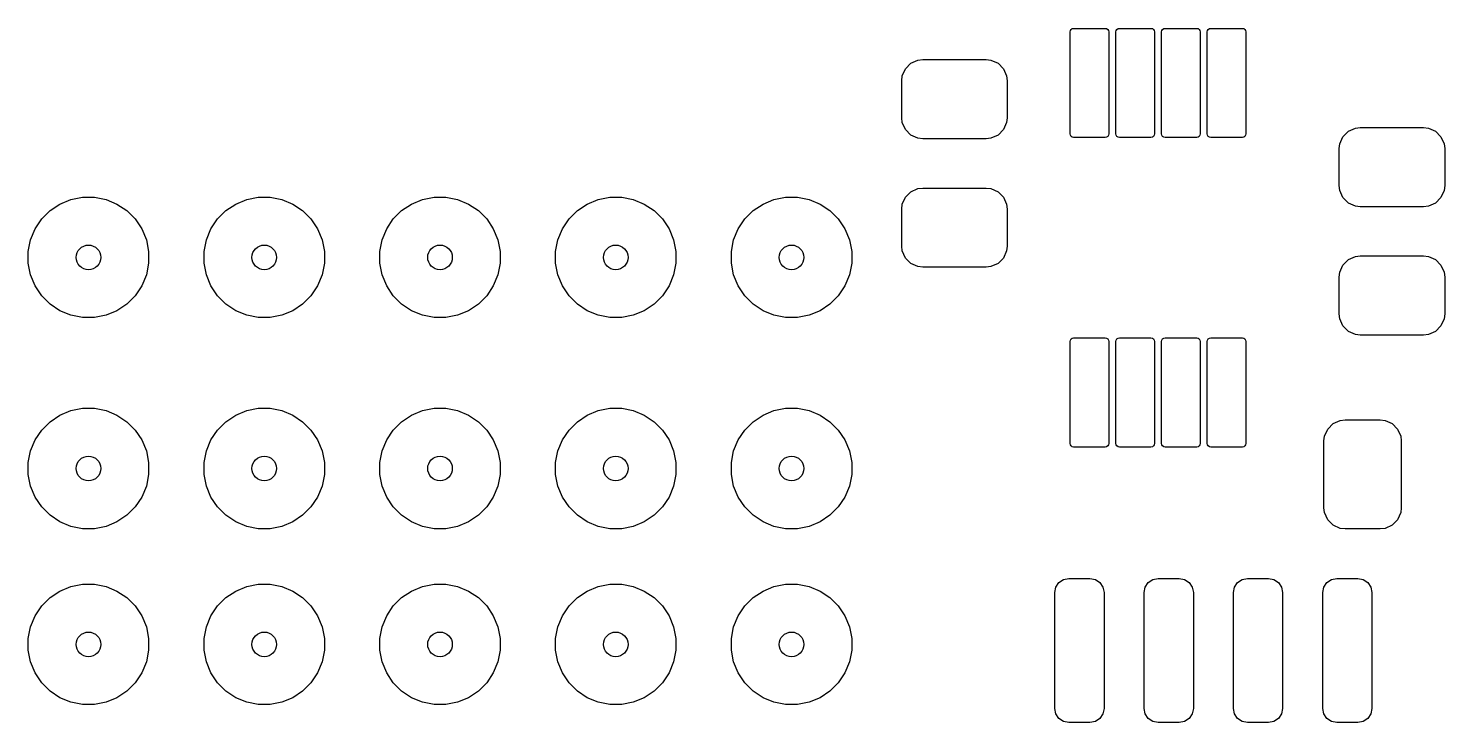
# Model space of a CAD drawing. Header units: inches. Extents: x 0.27 to 5.32, y 0.14 to 3.22.
# Drawn here: x 0.519 to 1.312, y 1.025 to 1.413 of the extents above; entities that cross this region are included whole.
import ezdxf

# ---------------------------------------------------------------- set-up
doc = ezdxf.new("R2010")
doc.units = ezdxf.units.IN
doc.header["$MEASUREMENT"] = 0
doc.layers.add('BLACK', color=250, linetype='CONTINUOUS')

msp = doc.modelspace()

# ---------------------------------------------------------------- linework, layer by layer
at = {"layer": 'BLACK', "linetype": 'CONTINUOUS'}
for p, q in [((1.10233, 1.41146), (1.10248, 1.41221)), ((1.10248, 1.41221), (1.10291, 1.41285)), ((1.10291, 1.41285), (1.10355, 1.41328)), ((1.10355, 1.41328), (1.1043, 1.41343)), ((1.1043, 1.41343), (1.12202, 1.41343)), ((1.12202, 1.41343), (1.12277, 1.41328)), ((1.12277, 1.41328), (1.12341, 1.41285)), ((1.12341, 1.41285), (1.12383, 1.41221)), ((1.12383, 1.41221), (1.12398, 1.41146)), ((1.12792, 1.41146), (1.12807, 1.41221)), ((1.12807, 1.41221), (1.1285, 1.41285)), ((1.1285, 1.41285), (1.12914, 1.41328)), ((1.12914, 1.41328), (1.12989, 1.41343)), ((1.12989, 1.41343), (1.14761, 1.41343)), ((1.14761, 1.41343), (1.14836, 1.41328)), ((1.14836, 1.41328), (1.149, 1.41285)), ((1.149, 1.41285), (1.14942, 1.41221)), ((1.14942, 1.41221), (1.14957, 1.41146)), ((1.15351, 1.41146), (1.15366, 1.41221)), ((1.15366, 1.41221), (1.15409, 1.41285)), ((1.15409, 1.41285), (1.15473, 1.41328)), ((1.15473, 1.41328), (1.15548, 1.41343)), ((1.15548, 1.41343), (1.1732, 1.41343)), ((1.1732, 1.41343), (1.17395, 1.41328)), ((1.17395, 1.41328), (1.17459, 1.41285)), ((1.17459, 1.41285), (1.17502, 1.41221)), ((1.17502, 1.41221), (1.17517, 1.41146)), ((1.1791, 1.41146), (1.17925, 1.41221)), ((1.17925, 1.41221), (1.17968, 1.41285)), ((1.17968, 1.41285), (1.18032, 1.41328)), ((1.18032, 1.41328), (1.18107, 1.41343)), ((1.18107, 1.41343), (1.19879, 1.41343)), ((1.19879, 1.41343), (1.19954, 1.41328)), ((1.19954, 1.41328), (1.20018, 1.41285)), ((1.20018, 1.41285), (1.20061, 1.41221)), ((1.20061, 1.41221), (1.20076, 1.41146)), ((1.10233, 1.35437), (1.10233, 1.41146)), ((1.12398, 1.41146), (1.12398, 1.35437)), ((1.12792, 1.35437), (1.12792, 1.41146)), ((1.14957, 1.41146), (1.14957, 1.35437)), ((1.15351, 1.35437), (1.15351, 1.41146)), ((1.17517, 1.41146), (1.17517, 1.35437)), ((1.1791, 1.35437), (1.1791, 1.41146)), ((1.20076, 1.41146), (1.20076, 1.35437)), ((1.00833, 1.38682), (1.01008, 1.39079)), ((1.01008, 1.39079), (1.01315, 1.39386)), ((1.01315, 1.39386), (1.01712, 1.39562)), ((1.01712, 1.39562), (1.01983, 1.39593)), ((1.01983, 1.39593), (1.05526, 1.39593)), ((1.05526, 1.39593), (1.05796, 1.39562)), ((1.05796, 1.39562), (1.06193, 1.39386)), ((1.06193, 1.39386), (1.065, 1.39079)), ((1.065, 1.39079), (1.06676, 1.38682)), ((1.00802, 1.38412), (1.00833, 1.38682)), ((1.00802, 1.36345), (1.00802, 1.38412)), ((1.06676, 1.38682), (1.06707, 1.38412)), ((1.06707, 1.38412), (1.06707, 1.36345)), ((1.00833, 1.36074), (1.00802, 1.36345)), ((1.01008, 1.35677), (1.00833, 1.36074)), ((1.01315, 1.3537), (1.01008, 1.35677)), ((1.065, 1.35677), (1.06193, 1.3537)), ((1.06676, 1.36074), (1.065, 1.35677)), ((1.06707, 1.36345), (1.06676, 1.36074)), ((1.25815, 1.35586), (1.26212, 1.35762)), ((1.26212, 1.35762), (1.26483, 1.35793)), ((1.26483, 1.35793), (1.30026, 1.35793)), ((1.30026, 1.35793), (1.30296, 1.35762)), ((1.30296, 1.35762), (1.30693, 1.35586)), ((1.01712, 1.35195), (1.01315, 1.3537)), ((1.01983, 1.35164), (1.01712, 1.35195)), ((1.05526, 1.35164), (1.01983, 1.35164)), ((1.05796, 1.35195), (1.05526, 1.35164)), ((1.06193, 1.3537), (1.05796, 1.35195)), ((1.10248, 1.35362), (1.10233, 1.35437)), ((1.10291, 1.35298), (1.10248, 1.35362)), ((1.10355, 1.35255), (1.10291, 1.35298)), ((1.1043, 1.3524), (1.10355, 1.35255)), ((1.12202, 1.3524), (1.1043, 1.3524)), ((1.12277, 1.35255), (1.12202, 1.3524)), ((1.12341, 1.35298), (1.12277, 1.35255)), ((1.12383, 1.35362), (1.12341, 1.35298)), ((1.12398, 1.35437), (1.12383, 1.35362)), ((1.12807, 1.35362), (1.12792, 1.35437)), ((1.1285, 1.35298), (1.12807, 1.35362)), ((1.12914, 1.35255), (1.1285, 1.35298)), ((1.12989, 1.3524), (1.12914, 1.35255)), ((1.14761, 1.3524), (1.12989, 1.3524)), ((1.14836, 1.35255), (1.14761, 1.3524)), ((1.149, 1.35298), (1.14836, 1.35255)), ((1.14942, 1.35362), (1.149, 1.35298)), ((1.14957, 1.35437), (1.14942, 1.35362)), ((1.15366, 1.35362), (1.15351, 1.35437)), ((1.15409, 1.35298), (1.15366, 1.35362)), ((1.15473, 1.35255), (1.15409, 1.35298)), ((1.15548, 1.3524), (1.15473, 1.35255)), ((1.1732, 1.3524), (1.15548, 1.3524)), ((1.17395, 1.35255), (1.1732, 1.3524)), ((1.17459, 1.35298), (1.17395, 1.35255)), ((1.17502, 1.35362), (1.17459, 1.35298)), ((1.17517, 1.35437), (1.17502, 1.35362)), ((1.17925, 1.35362), (1.1791, 1.35437)), ((1.17968, 1.35298), (1.17925, 1.35362)), ((1.18032, 1.35255), (1.17968, 1.35298)), ((1.18107, 1.3524), (1.18032, 1.35255)), ((1.19879, 1.3524), (1.18107, 1.3524)), ((1.19954, 1.35255), (1.19879, 1.3524)), ((1.20018, 1.35298), (1.19954, 1.35255)), ((1.20061, 1.35362), (1.20018, 1.35298)), ((1.20076, 1.35437), (1.20061, 1.35362)), ((1.25302, 1.34612), (1.25333, 1.34882)), ((1.25333, 1.34882), (1.25508, 1.35279)), ((1.25508, 1.35279), (1.25815, 1.35586)), ((1.30693, 1.35586), (1.31, 1.35279)), ((1.31, 1.35279), (1.31176, 1.34882)), ((1.31176, 1.34882), (1.31207, 1.34612)), ((1.25302, 1.32545), (1.25302, 1.34612)), ((1.31207, 1.34612), (1.31207, 1.32545)), ((1.25333, 1.32274), (1.25302, 1.32545)), ((1.31207, 1.32545), (1.31176, 1.32274)), ((0.53664, 1.31514), (0.54277, 1.31768)), ((0.54277, 1.31768), (0.54928, 1.31897)), ((0.54928, 1.31897), (0.55592, 1.31897)), ((0.55592, 1.31897), (0.56243, 1.31768)), ((0.56243, 1.31768), (0.56856, 1.31514)), ((0.63506, 1.31514), (0.6412, 1.31768)), ((0.6412, 1.31768), (0.6477, 1.31897)), ((0.6477, 1.31897), (0.65434, 1.31897)), ((0.65434, 1.31897), (0.66085, 1.31768)), ((0.66085, 1.31768), (0.66698, 1.31514)), ((0.73349, 1.31514), (0.73962, 1.31768)), ((0.73962, 1.31768), (0.74613, 1.31897)), ((0.74613, 1.31897), (0.75277, 1.31897)), ((0.75277, 1.31897), (0.75928, 1.31768)), ((0.75928, 1.31768), (0.76541, 1.31514)), ((0.83191, 1.31514), (0.83805, 1.31768)), ((0.83805, 1.31768), (0.84456, 1.31897)), ((0.84456, 1.31897), (0.85119, 1.31897)), ((0.85119, 1.31897), (0.8577, 1.31768)), ((0.8577, 1.31768), (0.86383, 1.31514)), ((0.93034, 1.31514), (0.93647, 1.31768)), ((0.93647, 1.31768), (0.94298, 1.31897)), ((0.94298, 1.31897), (0.94962, 1.31897)), ((0.94962, 1.31897), (0.95613, 1.31768)), ((0.95613, 1.31768), (0.96226, 1.31514)), ((1.00833, 1.31497), (1.01008, 1.31894)), ((1.01008, 1.31894), (1.01315, 1.32201)), ((1.01315, 1.32201), (1.01712, 1.32377)), ((1.01712, 1.32377), (1.01983, 1.32408)), ((1.01983, 1.32408), (1.05526, 1.32408)), ((1.05526, 1.32408), (1.05796, 1.32377)), ((1.05796, 1.32377), (1.06193, 1.32201)), ((1.06193, 1.32201), (1.065, 1.31894)), ((1.065, 1.31894), (1.06676, 1.31497)), ((1.25508, 1.31877), (1.25333, 1.32274)), ((1.25815, 1.3157), (1.25508, 1.31877)), ((1.31, 1.31877), (1.30693, 1.3157)), ((1.31176, 1.32274), (1.31, 1.31877)), ((0.52643, 1.30676), (0.53112, 1.31145)), ((0.53112, 1.31145), (0.53664, 1.31514)), ((0.56856, 1.31514), (0.57408, 1.31145)), ((0.57408, 1.31145), (0.57877, 1.30676)), ((0.62485, 1.30676), (0.62954, 1.31145)), ((0.62954, 1.31145), (0.63506, 1.31514)), ((0.66698, 1.31514), (0.6725, 1.31145)), ((0.6725, 1.31145), (0.6772, 1.30676)), ((0.72328, 1.30676), (0.72797, 1.31145)), ((0.72797, 1.31145), (0.73349, 1.31514)), ((0.76541, 1.31514), (0.77093, 1.31145)), ((0.77093, 1.31145), (0.77562, 1.30676)), ((0.8217, 1.30676), (0.82639, 1.31145)), ((0.82639, 1.31145), (0.83191, 1.31514)), ((0.86383, 1.31514), (0.86935, 1.31145)), ((0.86935, 1.31145), (0.87405, 1.30676)), ((0.92013, 1.30676), (0.92482, 1.31145)), ((0.92482, 1.31145), (0.93034, 1.31514)), ((0.96226, 1.31514), (0.96778, 1.31145)), ((0.96778, 1.31145), (0.97247, 1.30676)), ((1.00802, 1.31227), (1.00833, 1.31497)), ((1.00802, 1.2916), (1.00802, 1.31227)), ((1.06676, 1.31497), (1.06707, 1.31227)), ((1.06707, 1.31227), (1.06707, 1.2916)), ((1.26212, 1.31395), (1.25815, 1.3157)), ((1.26483, 1.31364), (1.26212, 1.31395)), ((1.30026, 1.31364), (1.26483, 1.31364)), ((1.30296, 1.31395), (1.30026, 1.31364)), ((1.30693, 1.3157), (1.30296, 1.31395)), ((0.5202, 1.2951), (0.52274, 1.30124)), ((0.52274, 1.30124), (0.52643, 1.30676)), ((0.57877, 1.30676), (0.58246, 1.30124)), ((0.58246, 1.30124), (0.585, 1.2951)), ((0.61862, 1.2951), (0.62116, 1.30124)), ((0.62116, 1.30124), (0.62485, 1.30676)), ((0.6772, 1.30676), (0.68088, 1.30124)), ((0.68088, 1.30124), (0.68342, 1.2951)), ((0.71705, 1.2951), (0.71959, 1.30124)), ((0.71959, 1.30124), (0.72328, 1.30676)), ((0.77562, 1.30676), (0.77931, 1.30124)), ((0.77931, 1.30124), (0.78185, 1.2951)), ((0.81547, 1.2951), (0.81801, 1.30124)), ((0.81801, 1.30124), (0.8217, 1.30676)), ((0.87405, 1.30676), (0.87773, 1.30124)), ((0.87773, 1.30124), (0.88027, 1.2951)), ((0.9139, 1.2951), (0.91644, 1.30124)), ((0.91644, 1.30124), (0.92013, 1.30676)), ((0.97247, 1.30676), (0.97616, 1.30124)), ((0.97616, 1.30124), (0.9787, 1.2951)), ((0.5189, 1.28859), (0.5202, 1.2951)), ((0.585, 1.2951), (0.58629, 1.28859)), ((0.61733, 1.28859), (0.61862, 1.2951)), ((0.68342, 1.2951), (0.68472, 1.28859)), ((0.71575, 1.28859), (0.71705, 1.2951)), ((0.78185, 1.2951), (0.78314, 1.28859)), ((0.81418, 1.28859), (0.81547, 1.2951)), ((0.88027, 1.2951), (0.88157, 1.28859)), ((0.9126, 1.28859), (0.9139, 1.2951)), ((0.9787, 1.2951), (0.97999, 1.28859)), ((0.5189, 1.28196), (0.5189, 1.28859)), ((0.58629, 1.28859), (0.58629, 1.28196)), ((0.61733, 1.28196), (0.61733, 1.28859)), ((0.68472, 1.28859), (0.68472, 1.28196)), ((0.71575, 1.28196), (0.71575, 1.28859)), ((0.78314, 1.28859), (0.78314, 1.28196)), ((0.81418, 1.28196), (0.81418, 1.28859)), ((0.88157, 1.28859), (0.88157, 1.28196)), ((0.9126, 1.28196), (0.9126, 1.28859)), ((0.97999, 1.28859), (0.97999, 1.28196)), ((1.00833, 1.28889), (1.00802, 1.2916)), ((1.01008, 1.28492), (1.00833, 1.28889)), ((1.06676, 1.28889), (1.065, 1.28492)), ((1.06707, 1.2916), (1.06676, 1.28889)), ((1.25815, 1.28401), (1.26212, 1.28577)), ((1.26212, 1.28577), (1.26483, 1.28608)), ((1.26483, 1.28608), (1.30026, 1.28608)), ((1.30026, 1.28608), (1.30296, 1.28577)), ((1.30296, 1.28577), (1.30693, 1.28401)), ((0.5202, 1.27545), (0.5189, 1.28196)), ((0.58629, 1.28196), (0.585, 1.27545)), ((0.61862, 1.27545), (0.61733, 1.28196)), ((0.68472, 1.28196), (0.68342, 1.27545)), ((0.71705, 1.27545), (0.71575, 1.28196)), ((0.78314, 1.28196), (0.78185, 1.27545)), ((0.81547, 1.27545), (0.81418, 1.28196)), ((0.88157, 1.28196), (0.88027, 1.27545)), ((0.9139, 1.27545), (0.9126, 1.28196)), ((0.97999, 1.28196), (0.9787, 1.27545)), ((1.01315, 1.28185), (1.01008, 1.28492)), ((1.01712, 1.2801), (1.01315, 1.28185)), ((1.01983, 1.27979), (1.01712, 1.2801)), ((1.05526, 1.27979), (1.01983, 1.27979)), ((1.05796, 1.2801), (1.05526, 1.27979)), ((1.06193, 1.28185), (1.05796, 1.2801)), ((1.065, 1.28492), (1.06193, 1.28185)), ((1.25333, 1.27697), (1.25508, 1.28094)), ((1.25508, 1.28094), (1.25815, 1.28401)), ((1.30693, 1.28401), (1.31, 1.28094)), ((1.31, 1.28094), (1.31176, 1.27697)), ((0.52274, 1.26931), (0.5202, 1.27545)), ((0.52643, 1.2638), (0.52274, 1.26931)), ((0.58246, 1.26931), (0.57877, 1.2638)), ((0.585, 1.27545), (0.58246, 1.26931)), ((0.62116, 1.26931), (0.61862, 1.27545)), ((0.62485, 1.2638), (0.62116, 1.26931)), ((0.68088, 1.26931), (0.6772, 1.2638)), ((0.68342, 1.27545), (0.68088, 1.26931)), ((0.71959, 1.26931), (0.71705, 1.27545)), ((0.72328, 1.2638), (0.71959, 1.26931)), ((0.77931, 1.26931), (0.77562, 1.2638)), ((0.78185, 1.27545), (0.77931, 1.26931)), ((0.81801, 1.26931), (0.81547, 1.27545)), ((0.8217, 1.2638), (0.81801, 1.26931)), ((0.87773, 1.26931), (0.87405, 1.2638)), ((0.88027, 1.27545), (0.87773, 1.26931)), ((0.91644, 1.26931), (0.9139, 1.27545)), ((0.92013, 1.2638), (0.91644, 1.26931)), ((0.97616, 1.26931), (0.97247, 1.2638)), ((0.9787, 1.27545), (0.97616, 1.26931)), ((1.25302, 1.27427), (1.25333, 1.27697)), ((1.25302, 1.2536), (1.25302, 1.27427)), ((1.31176, 1.27697), (1.31207, 1.27427)), ((1.31207, 1.27427), (1.31207, 1.2536)), ((0.53112, 1.2591), (0.52643, 1.2638)), ((0.57877, 1.2638), (0.57408, 1.2591)), ((0.62954, 1.2591), (0.62485, 1.2638)), ((0.6772, 1.2638), (0.6725, 1.2591)), ((0.72797, 1.2591), (0.72328, 1.2638)), ((0.77562, 1.2638), (0.77093, 1.2591)), ((0.82639, 1.2591), (0.8217, 1.2638)), ((0.87405, 1.2638), (0.86935, 1.2591)), ((0.92482, 1.2591), (0.92013, 1.2638)), ((0.97247, 1.2638), (0.96778, 1.2591)), ((0.53664, 1.25542), (0.53112, 1.2591)), ((0.54277, 1.25288), (0.53664, 1.25542)), ((0.56856, 1.25542), (0.56243, 1.25288)), ((0.57408, 1.2591), (0.56856, 1.25542)), ((0.63506, 1.25542), (0.62954, 1.2591)), ((0.6412, 1.25288), (0.63506, 1.25542)), ((0.66698, 1.25542), (0.66085, 1.25288)), ((0.6725, 1.2591), (0.66698, 1.25542)), ((0.73349, 1.25542), (0.72797, 1.2591)), ((0.73962, 1.25288), (0.73349, 1.25542)), ((0.76541, 1.25542), (0.75928, 1.25288)), ((0.77093, 1.2591), (0.76541, 1.25542)), ((0.83191, 1.25542), (0.82639, 1.2591)), ((0.83805, 1.25288), (0.83191, 1.25542)), ((0.86383, 1.25542), (0.8577, 1.25288)), ((0.86935, 1.2591), (0.86383, 1.25542)), ((0.93034, 1.25542), (0.92482, 1.2591)), ((0.93647, 1.25288), (0.93034, 1.25542)), ((0.96226, 1.25542), (0.95613, 1.25288)), ((0.96778, 1.2591), (0.96226, 1.25542)), ((1.25333, 1.25089), (1.25302, 1.2536)), ((1.31207, 1.2536), (1.31176, 1.25089)), ((0.54928, 1.25158), (0.54277, 1.25288)), ((0.55592, 1.25158), (0.54928, 1.25158)), ((0.56243, 1.25288), (0.55592, 1.25158)), ((0.6477, 1.25158), (0.6412, 1.25288)), ((0.65434, 1.25158), (0.6477, 1.25158)), ((0.66085, 1.25288), (0.65434, 1.25158)), ((0.74613, 1.25158), (0.73962, 1.25288)), ((0.75277, 1.25158), (0.74613, 1.25158)), ((0.75928, 1.25288), (0.75277, 1.25158)), ((0.84456, 1.25158), (0.83805, 1.25288)), ((0.85119, 1.25158), (0.84456, 1.25158)), ((0.8577, 1.25288), (0.85119, 1.25158)), ((0.94298, 1.25158), (0.93647, 1.25288)), ((0.94962, 1.25158), (0.94298, 1.25158)), ((0.95613, 1.25288), (0.94962, 1.25158)), ((1.25508, 1.24692), (1.25333, 1.25089)), ((1.25815, 1.24385), (1.25508, 1.24692)), ((1.31, 1.24692), (1.30693, 1.24385)), ((1.31176, 1.25089), (1.31, 1.24692)), ((1.10233, 1.23823), (1.10248, 1.23898)), ((1.10233, 1.18114), (1.10233, 1.23823)), ((1.10248, 1.23898), (1.10291, 1.23962)), ((1.10291, 1.23962), (1.10355, 1.24005)), ((1.10355, 1.24005), (1.1043, 1.2402)), ((1.1043, 1.2402), (1.12202, 1.2402)), ((1.12202, 1.2402), (1.12277, 1.24005)), ((1.12277, 1.24005), (1.12341, 1.23962)), ((1.12341, 1.23962), (1.12383, 1.23898)), ((1.12383, 1.23898), (1.12398, 1.23823)), ((1.12398, 1.23823), (1.12398, 1.18114)), ((1.12792, 1.23823), (1.12807, 1.23898)), ((1.12792, 1.18114), (1.12792, 1.23823)), ((1.12807, 1.23898), (1.1285, 1.23962)), ((1.1285, 1.23962), (1.12914, 1.24005)), ((1.12914, 1.24005), (1.12989, 1.2402)), ((1.12989, 1.2402), (1.14761, 1.2402)), ((1.14761, 1.2402), (1.14836, 1.24005)), ((1.14836, 1.24005), (1.149, 1.23962)), ((1.149, 1.23962), (1.14942, 1.23898)), ((1.14942, 1.23898), (1.14957, 1.23823)), ((1.14957, 1.23823), (1.14957, 1.18114)), ((1.15351, 1.23823), (1.15366, 1.23898)), ((1.15351, 1.18114), (1.15351, 1.23823)), ((1.15366, 1.23898), (1.15409, 1.23962)), ((1.15409, 1.23962), (1.15473, 1.24005)), ((1.15473, 1.24005), (1.15548, 1.2402)), ((1.15548, 1.2402), (1.1732, 1.2402)), ((1.1732, 1.2402), (1.17395, 1.24005)), ((1.17395, 1.24005), (1.17459, 1.23962)), ((1.17459, 1.23962), (1.17502, 1.23898)), ((1.17502, 1.23898), (1.17517, 1.23823)), ((1.17517, 1.23823), (1.17517, 1.18114)), ((1.1791, 1.23823), (1.17925, 1.23898)), ((1.1791, 1.18114), (1.1791, 1.23823)), ((1.17925, 1.23898), (1.17968, 1.23962)), ((1.17968, 1.23962), (1.18032, 1.24005)), ((1.18032, 1.24005), (1.18107, 1.2402)), ((1.18107, 1.2402), (1.19879, 1.2402)), ((1.19879, 1.2402), (1.19954, 1.24005)), ((1.19954, 1.24005), (1.20018, 1.23962)), ((1.20018, 1.23962), (1.20061, 1.23898)), ((1.20061, 1.23898), (1.20076, 1.23823)), ((1.20076, 1.23823), (1.20076, 1.18114)), ((1.26212, 1.2421), (1.25815, 1.24385)), ((1.26483, 1.24179), (1.26212, 1.2421)), ((1.30026, 1.24179), (1.26483, 1.24179)), ((1.30296, 1.2421), (1.30026, 1.24179)), ((1.30693, 1.24385), (1.30296, 1.2421)), ((0.53664, 1.19703), (0.54277, 1.19957)), ((0.54277, 1.19957), (0.54928, 1.20086)), ((0.54928, 1.20086), (0.55592, 1.20086)), ((0.55592, 1.20086), (0.56243, 1.19957)), ((0.56243, 1.19957), (0.56856, 1.19703)), ((0.63506, 1.19703), (0.6412, 1.19957)), ((0.6412, 1.19957), (0.6477, 1.20086)), ((0.6477, 1.20086), (0.65434, 1.20086)), ((0.65434, 1.20086), (0.66085, 1.19957)), ((0.66085, 1.19957), (0.66698, 1.19703)), ((0.73349, 1.19703), (0.73962, 1.19957)), ((0.73962, 1.19957), (0.74613, 1.20086)), ((0.74613, 1.20086), (0.75277, 1.20086)), ((0.75277, 1.20086), (0.75928, 1.19957)), ((0.75928, 1.19957), (0.76541, 1.19703)), ((0.83191, 1.19703), (0.83805, 1.19957)), ((0.83805, 1.19957), (0.84456, 1.20086)), ((0.84456, 1.20086), (0.85119, 1.20086)), ((0.85119, 1.20086), (0.8577, 1.19957)), ((0.8577, 1.19957), (0.86383, 1.19703)), ((0.93034, 1.19703), (0.93647, 1.19957)), ((0.93647, 1.19957), (0.94298, 1.20086)), ((0.94298, 1.20086), (0.94962, 1.20086)), ((0.94962, 1.20086), (0.95613, 1.19957)), ((0.95613, 1.19957), (0.96226, 1.19703)), ((0.52643, 1.18864), (0.53112, 1.19334)), ((0.53112, 1.19334), (0.53664, 1.19703)), ((0.56856, 1.19703), (0.57408, 1.19334)), ((0.57408, 1.19334), (0.57877, 1.18864)), ((0.62485, 1.18864), (0.62954, 1.19334)), ((0.62954, 1.19334), (0.63506, 1.19703)), ((0.66698, 1.19703), (0.6725, 1.19334)), ((0.6725, 1.19334), (0.6772, 1.18864)), ((0.72328, 1.18864), (0.72797, 1.19334)), ((0.72797, 1.19334), (0.73349, 1.19703)), ((0.76541, 1.19703), (0.77093, 1.19334)), ((0.77093, 1.19334), (0.77562, 1.18864)), ((0.8217, 1.18864), (0.82639, 1.19334)), ((0.82639, 1.19334), (0.83191, 1.19703)), ((0.86383, 1.19703), (0.86935, 1.19334)), ((0.86935, 1.19334), (0.87405, 1.18864)), ((0.92013, 1.18864), (0.92482, 1.19334)), ((0.92482, 1.19334), (0.93034, 1.19703)), ((0.96226, 1.19703), (0.96778, 1.19334)), ((0.96778, 1.19334), (0.97247, 1.18864)), ((1.24656, 1.18923), (1.24962, 1.1923)), ((1.24962, 1.1923), (1.2536, 1.19406)), ((1.2536, 1.19406), (1.2563, 1.19437)), ((1.2563, 1.19437), (1.27598, 1.19437)), ((1.27598, 1.19437), (1.27869, 1.19406)), ((1.27869, 1.19406), (1.28266, 1.1923)), ((1.28266, 1.1923), (1.28573, 1.18923)), ((0.5202, 1.17699), (0.52274, 1.18313)), ((0.52274, 1.18313), (0.52643, 1.18864)), ((0.57877, 1.18864), (0.58246, 1.18313)), ((0.58246, 1.18313), (0.585, 1.17699)), ((0.61862, 1.17699), (0.62116, 1.18313)), ((0.62116, 1.18313), (0.62485, 1.18864)), ((0.6772, 1.18864), (0.68088, 1.18313)), ((0.68088, 1.18313), (0.68342, 1.17699)), ((0.71705, 1.17699), (0.71959, 1.18313)), ((0.71959, 1.18313), (0.72328, 1.18864)), ((0.77562, 1.18864), (0.77931, 1.18313)), ((0.77931, 1.18313), (0.78185, 1.17699)), ((0.81547, 1.17699), (0.81801, 1.18313)), ((0.81801, 1.18313), (0.8217, 1.18864)), ((0.87405, 1.18864), (0.87773, 1.18313)), ((0.87773, 1.18313), (0.88027, 1.17699)), ((0.9139, 1.17699), (0.91644, 1.18313)), ((0.91644, 1.18313), (0.92013, 1.18864)), ((0.97247, 1.18864), (0.97616, 1.18313)), ((0.97616, 1.18313), (0.9787, 1.17699)), ((1.24449, 1.18256), (1.2448, 1.18526)), ((1.24449, 1.14516), (1.24449, 1.18256)), ((1.2448, 1.18526), (1.24656, 1.18923)), ((1.28573, 1.18923), (1.28748, 1.18526)), ((1.28748, 1.18526), (1.2878, 1.18256)), ((1.2878, 1.18256), (1.2878, 1.14516)), ((0.5189, 1.17048), (0.5202, 1.17699)), ((0.585, 1.17699), (0.58629, 1.17048)), ((0.61733, 1.17048), (0.61862, 1.17699)), ((0.68342, 1.17699), (0.68472, 1.17048)), ((0.71575, 1.17048), (0.71705, 1.17699)), ((0.78185, 1.17699), (0.78314, 1.17048)), ((0.81418, 1.17048), (0.81547, 1.17699)), ((0.88027, 1.17699), (0.88157, 1.17048)), ((0.9126, 1.17048), (0.9139, 1.17699)), ((0.9787, 1.17699), (0.97999, 1.17048)), ((1.10248, 1.18039), (1.10233, 1.18114)), ((1.10291, 1.17975), (1.10248, 1.18039)), ((1.10355, 1.17932), (1.10291, 1.17975)), ((1.1043, 1.17917), (1.10355, 1.17932)), ((1.12202, 1.17917), (1.1043, 1.17917)), ((1.12277, 1.17932), (1.12202, 1.17917)), ((1.12341, 1.17975), (1.12277, 1.17932)), ((1.12383, 1.18039), (1.12341, 1.17975)), ((1.12398, 1.18114), (1.12383, 1.18039)), ((1.12807, 1.18039), (1.12792, 1.18114)), ((1.1285, 1.17975), (1.12807, 1.18039)), ((1.12914, 1.17932), (1.1285, 1.17975)), ((1.12989, 1.17917), (1.12914, 1.17932)), ((1.14761, 1.17917), (1.12989, 1.17917)), ((1.14836, 1.17932), (1.14761, 1.17917)), ((1.149, 1.17975), (1.14836, 1.17932)), ((1.14942, 1.18039), (1.149, 1.17975)), ((1.14957, 1.18114), (1.14942, 1.18039)), ((1.15366, 1.18039), (1.15351, 1.18114)), ((1.15409, 1.17975), (1.15366, 1.18039)), ((1.15473, 1.17932), (1.15409, 1.17975)), ((1.15548, 1.17917), (1.15473, 1.17932)), ((1.1732, 1.17917), (1.15548, 1.17917)), ((1.17395, 1.17932), (1.1732, 1.17917)), ((1.17459, 1.17975), (1.17395, 1.17932)), ((1.17502, 1.18039), (1.17459, 1.17975)), ((1.17517, 1.18114), (1.17502, 1.18039)), ((1.17925, 1.18039), (1.1791, 1.18114)), ((1.17968, 1.17975), (1.17925, 1.18039)), ((1.18032, 1.17932), (1.17968, 1.17975)), ((1.18107, 1.17917), (1.18032, 1.17932)), ((1.19879, 1.17917), (1.18107, 1.17917)), ((1.19954, 1.17932), (1.19879, 1.17917)), ((1.20018, 1.17975), (1.19954, 1.17932)), ((1.20061, 1.18039), (1.20018, 1.17975)), ((1.20076, 1.18114), (1.20061, 1.18039)), ((0.5189, 1.16385), (0.5189, 1.17048)), ((0.58629, 1.17048), (0.58629, 1.16385)), ((0.61733, 1.16385), (0.61733, 1.17048)), ((0.68472, 1.17048), (0.68472, 1.16385)), ((0.71575, 1.16385), (0.71575, 1.17048)), ((0.78314, 1.17048), (0.78314, 1.16385)), ((0.81418, 1.16385), (0.81418, 1.17048)), ((0.88157, 1.17048), (0.88157, 1.16385)), ((0.9126, 1.16385), (0.9126, 1.17048)), ((0.97999, 1.17048), (0.97999, 1.16385)), ((0.5202, 1.15734), (0.5189, 1.16385)), ((0.58629, 1.16385), (0.585, 1.15734)), ((0.61862, 1.15734), (0.61733, 1.16385)), ((0.68472, 1.16385), (0.68342, 1.15734)), ((0.71705, 1.15734), (0.71575, 1.16385)), ((0.78314, 1.16385), (0.78185, 1.15734)), ((0.81547, 1.15734), (0.81418, 1.16385)), ((0.88157, 1.16385), (0.88027, 1.15734)), ((0.9139, 1.15734), (0.9126, 1.16385)), ((0.97999, 1.16385), (0.9787, 1.15734)), ((0.52274, 1.1512), (0.5202, 1.15734)), ((0.52643, 1.14569), (0.52274, 1.1512)), ((0.58246, 1.1512), (0.57877, 1.14569)), ((0.585, 1.15734), (0.58246, 1.1512)), ((0.62116, 1.1512), (0.61862, 1.15734)), ((0.62485, 1.14569), (0.62116, 1.1512)), ((0.68088, 1.1512), (0.6772, 1.14569)), ((0.68342, 1.15734), (0.68088, 1.1512)), ((0.71959, 1.1512), (0.71705, 1.15734)), ((0.72328, 1.14569), (0.71959, 1.1512)), ((0.77931, 1.1512), (0.77562, 1.14569)), ((0.78185, 1.15734), (0.77931, 1.1512)), ((0.81801, 1.1512), (0.81547, 1.15734)), ((0.8217, 1.14569), (0.81801, 1.1512)), ((0.87773, 1.1512), (0.87405, 1.14569)), ((0.88027, 1.15734), (0.87773, 1.1512)), ((0.91644, 1.1512), (0.9139, 1.15734)), ((0.92013, 1.14569), (0.91644, 1.1512)), ((0.97616, 1.1512), (0.97247, 1.14569)), ((0.9787, 1.15734), (0.97616, 1.1512)), ((0.53112, 1.14099), (0.52643, 1.14569)), ((0.57877, 1.14569), (0.57408, 1.14099)), ((0.62954, 1.14099), (0.62485, 1.14569)), ((0.6772, 1.14569), (0.6725, 1.14099)), ((0.72797, 1.14099), (0.72328, 1.14569)), ((0.77562, 1.14569), (0.77093, 1.14099)), ((0.82639, 1.14099), (0.8217, 1.14569)), ((0.87405, 1.14569), (0.86935, 1.14099)), ((0.92482, 1.14099), (0.92013, 1.14569)), ((0.97247, 1.14569), (0.96778, 1.14099)), ((1.2448, 1.14245), (1.24449, 1.14516)), ((1.24656, 1.13848), (1.2448, 1.14245)), ((1.28748, 1.14245), (1.28573, 1.13848)), ((1.2878, 1.14516), (1.28748, 1.14245)), ((0.53664, 1.13731), (0.53112, 1.14099)), ((0.54277, 1.13477), (0.53664, 1.13731)), ((0.54928, 1.13347), (0.54277, 1.13477)), ((0.56243, 1.13477), (0.55592, 1.13347)), ((0.56856, 1.13731), (0.56243, 1.13477)), ((0.57408, 1.14099), (0.56856, 1.13731)), ((0.63506, 1.13731), (0.62954, 1.14099)), ((0.6412, 1.13477), (0.63506, 1.13731)), ((0.6477, 1.13347), (0.6412, 1.13477)), ((0.66085, 1.13477), (0.65434, 1.13347)), ((0.66698, 1.13731), (0.66085, 1.13477)), ((0.6725, 1.14099), (0.66698, 1.13731)), ((0.73349, 1.13731), (0.72797, 1.14099)), ((0.73962, 1.13477), (0.73349, 1.13731)), ((0.74613, 1.13347), (0.73962, 1.13477)), ((0.75928, 1.13477), (0.75277, 1.13347)), ((0.76541, 1.13731), (0.75928, 1.13477)), ((0.77093, 1.14099), (0.76541, 1.13731)), ((0.83191, 1.13731), (0.82639, 1.14099)), ((0.83805, 1.13477), (0.83191, 1.13731)), ((0.84456, 1.13347), (0.83805, 1.13477)), ((0.8577, 1.13477), (0.85119, 1.13347)), ((0.86383, 1.13731), (0.8577, 1.13477)), ((0.86935, 1.14099), (0.86383, 1.13731)), ((0.93034, 1.13731), (0.92482, 1.14099)), ((0.93647, 1.13477), (0.93034, 1.13731)), ((0.94298, 1.13347), (0.93647, 1.13477)), ((0.95613, 1.13477), (0.94962, 1.13347)), ((0.96226, 1.13731), (0.95613, 1.13477)), ((0.96778, 1.14099), (0.96226, 1.13731)), ((1.24962, 1.13541), (1.24656, 1.13848)), ((1.2536, 1.13366), (1.24962, 1.13541)), ((1.28266, 1.13541), (1.27869, 1.13366)), ((1.28573, 1.13848), (1.28266, 1.13541)), ((0.55592, 1.13347), (0.54928, 1.13347)), ((0.65434, 1.13347), (0.6477, 1.13347)), ((0.75277, 1.13347), (0.74613, 1.13347)), ((0.85119, 1.13347), (0.84456, 1.13347)), ((0.94962, 1.13347), (0.94298, 1.13347)), ((1.2563, 1.13335), (1.2536, 1.13366)), ((1.27598, 1.13335), (1.2563, 1.13335)), ((1.27869, 1.13366), (1.27598, 1.13335)), ((1.09436, 1.10079), (1.09607, 1.10335)), ((1.09607, 1.10335), (1.09862, 1.10505)), ((1.09862, 1.10505), (1.10164, 1.10565)), ((1.10164, 1.10565), (1.11345, 1.10565)), ((1.11345, 1.10565), (1.11646, 1.10505)), ((1.11646, 1.10505), (1.11902, 1.10335)), ((1.11902, 1.10335), (1.12072, 1.10079)), ((1.14436, 1.10079), (1.14607, 1.10335)), ((1.14607, 1.10335), (1.14862, 1.10505)), ((1.14862, 1.10505), (1.15164, 1.10565)), ((1.15164, 1.10565), (1.16345, 1.10565)), ((1.16345, 1.10565), (1.16646, 1.10505)), ((1.16646, 1.10505), (1.16902, 1.10335)), ((1.16902, 1.10335), (1.17072, 1.10079)), ((1.19436, 1.10079), (1.19607, 1.10335)), ((1.19607, 1.10335), (1.19862, 1.10505)), ((1.19862, 1.10505), (1.20164, 1.10565)), ((1.20164, 1.10565), (1.21345, 1.10565)), ((1.21345, 1.10565), (1.21646, 1.10505)), ((1.21646, 1.10505), (1.21902, 1.10335)), ((1.21902, 1.10335), (1.22072, 1.10079)), ((1.24436, 1.10079), (1.24607, 1.10335)), ((1.24607, 1.10335), (1.24862, 1.10505)), ((1.24862, 1.10505), (1.25164, 1.10565)), ((1.25164, 1.10565), (1.26345, 1.10565)), ((1.26345, 1.10565), (1.26646, 1.10505)), ((1.26646, 1.10505), (1.26902, 1.10335)), ((1.26902, 1.10335), (1.27072, 1.10079)), ((0.52643, 1.09022), (0.53112, 1.09491)), ((0.53112, 1.09491), (0.53664, 1.0986)), ((0.53664, 1.0986), (0.54277, 1.10114)), ((0.54277, 1.10114), (0.54928, 1.10244)), ((0.54928, 1.10244), (0.55592, 1.10244)), ((0.55592, 1.10244), (0.56243, 1.10114)), ((0.56243, 1.10114), (0.56856, 1.0986)), ((0.56856, 1.0986), (0.57408, 1.09491)), ((0.57408, 1.09491), (0.57877, 1.09022)), ((0.62485, 1.09022), (0.62954, 1.09491)), ((0.62954, 1.09491), (0.63506, 1.0986)), ((0.63506, 1.0986), (0.6412, 1.10114)), ((0.6412, 1.10114), (0.6477, 1.10244)), ((0.6477, 1.10244), (0.65434, 1.10244)), ((0.65434, 1.10244), (0.66085, 1.10114)), ((0.66085, 1.10114), (0.66698, 1.0986)), ((0.66698, 1.0986), (0.6725, 1.09491)), ((0.6725, 1.09491), (0.6772, 1.09022)), ((0.72328, 1.09022), (0.72797, 1.09491)), ((0.72797, 1.09491), (0.73349, 1.0986)), ((0.73349, 1.0986), (0.73962, 1.10114)), ((0.73962, 1.10114), (0.74613, 1.10244)), ((0.74613, 1.10244), (0.75277, 1.10244)), ((0.75277, 1.10244), (0.75928, 1.10114)), ((0.75928, 1.10114), (0.76541, 1.0986)), ((0.76541, 1.0986), (0.77093, 1.09491)), ((0.77093, 1.09491), (0.77562, 1.09022)), ((0.8217, 1.09022), (0.82639, 1.09491)), ((0.82639, 1.09491), (0.83191, 1.0986)), ((0.83191, 1.0986), (0.83805, 1.10114)), ((0.83805, 1.10114), (0.84456, 1.10244)), ((0.84456, 1.10244), (0.85119, 1.10244)), ((0.85119, 1.10244), (0.8577, 1.10114)), ((0.8577, 1.10114), (0.86383, 1.0986)), ((0.86383, 1.0986), (0.86935, 1.09491)), ((0.86935, 1.09491), (0.87405, 1.09022)), ((0.92013, 1.09022), (0.92482, 1.09491)), ((0.92482, 1.09491), (0.93034, 1.0986)), ((0.93034, 1.0986), (0.93647, 1.10114)), ((0.93647, 1.10114), (0.94298, 1.10244)), ((0.94298, 1.10244), (0.94962, 1.10244)), ((0.94962, 1.10244), (0.95613, 1.10114)), ((0.95613, 1.10114), (0.96226, 1.0986)), ((0.96226, 1.0986), (0.96778, 1.09491)), ((0.96778, 1.09491), (0.97247, 1.09022)), ((1.09376, 1.09778), (1.09436, 1.10079)), ((1.09376, 1.03282), (1.09376, 1.09778)), ((1.12072, 1.10079), (1.12132, 1.09778)), ((1.12132, 1.09778), (1.12132, 1.03282)), ((1.14376, 1.09778), (1.14436, 1.10079)), ((1.14376, 1.03282), (1.14376, 1.09778)), ((1.17072, 1.10079), (1.17132, 1.09778)), ((1.17132, 1.09778), (1.17132, 1.03282)), ((1.19376, 1.09778), (1.19436, 1.10079)), ((1.19376, 1.03282), (1.19376, 1.09778)), ((1.22072, 1.10079), (1.22132, 1.09778)), ((1.22132, 1.09778), (1.22132, 1.03282)), ((1.24376, 1.09778), (1.24436, 1.10079)), ((1.24376, 1.03282), (1.24376, 1.09778)), ((1.27072, 1.10079), (1.27132, 1.09778)), ((1.27132, 1.09778), (1.27132, 1.03282)), ((0.52274, 1.0847), (0.52643, 1.09022)), ((0.57877, 1.09022), (0.58246, 1.0847)), ((0.62116, 1.0847), (0.62485, 1.09022)), ((0.6772, 1.09022), (0.68088, 1.0847)), ((0.71959, 1.0847), (0.72328, 1.09022)), ((0.77562, 1.09022), (0.77931, 1.0847)), ((0.81801, 1.0847), (0.8217, 1.09022)), ((0.87405, 1.09022), (0.87773, 1.0847)), ((0.91644, 1.0847), (0.92013, 1.09022)), ((0.97247, 1.09022), (0.97616, 1.0847)), ((0.5202, 1.07857), (0.52274, 1.0847)), ((0.58246, 1.0847), (0.585, 1.07857)), ((0.61862, 1.07857), (0.62116, 1.0847)), ((0.68088, 1.0847), (0.68342, 1.07857)), ((0.71705, 1.07857), (0.71959, 1.0847)), ((0.77931, 1.0847), (0.78185, 1.07857)), ((0.81547, 1.07857), (0.81801, 1.0847)), ((0.87773, 1.0847), (0.88027, 1.07857)), ((0.9139, 1.07857), (0.91644, 1.0847)), ((0.97616, 1.0847), (0.9787, 1.07857)), ((0.5189, 1.07206), (0.5202, 1.07857)), ((0.5189, 1.06542), (0.5189, 1.07206)), ((0.585, 1.07857), (0.58629, 1.07206)), ((0.58629, 1.07206), (0.58629, 1.06542)), ((0.61733, 1.07206), (0.61862, 1.07857)), ((0.61733, 1.06542), (0.61733, 1.07206)), ((0.68342, 1.07857), (0.68472, 1.07206)), ((0.68472, 1.07206), (0.68472, 1.06542)), ((0.71575, 1.07206), (0.71705, 1.07857)), ((0.71575, 1.06542), (0.71575, 1.07206)), ((0.78185, 1.07857), (0.78314, 1.07206)), ((0.78314, 1.07206), (0.78314, 1.06542)), ((0.81418, 1.07206), (0.81547, 1.07857)), ((0.81418, 1.06542), (0.81418, 1.07206)), ((0.88027, 1.07857), (0.88157, 1.07206)), ((0.88157, 1.07206), (0.88157, 1.06542)), ((0.9126, 1.07206), (0.9139, 1.07857)), ((0.9126, 1.06542), (0.9126, 1.07206)), ((0.9787, 1.07857), (0.97999, 1.07206)), ((0.97999, 1.07206), (0.97999, 1.06542)), ((0.5202, 1.05891), (0.5189, 1.06542)), ((0.58629, 1.06542), (0.585, 1.05891)), ((0.61862, 1.05891), (0.61733, 1.06542)), ((0.68472, 1.06542), (0.68342, 1.05891)), ((0.71705, 1.05891), (0.71575, 1.06542)), ((0.78314, 1.06542), (0.78185, 1.05891)), ((0.81547, 1.05891), (0.81418, 1.06542)), ((0.88157, 1.06542), (0.88027, 1.05891)), ((0.9139, 1.05891), (0.9126, 1.06542)), ((0.97999, 1.06542), (0.9787, 1.05891)), ((0.52274, 1.05278), (0.5202, 1.05891)), ((0.585, 1.05891), (0.58246, 1.05278)), ((0.62116, 1.05278), (0.61862, 1.05891)), ((0.68342, 1.05891), (0.68088, 1.05278)), ((0.71959, 1.05278), (0.71705, 1.05891)), ((0.78185, 1.05891), (0.77931, 1.05278)), ((0.81801, 1.05278), (0.81547, 1.05891)), ((0.88027, 1.05891), (0.87773, 1.05278)), ((0.91644, 1.05278), (0.9139, 1.05891)), ((0.9787, 1.05891), (0.97616, 1.05278)), ((0.52643, 1.04726), (0.52274, 1.05278)), ((0.53112, 1.04257), (0.52643, 1.04726)), ((0.57877, 1.04726), (0.57408, 1.04257)), ((0.58246, 1.05278), (0.57877, 1.04726)), ((0.62485, 1.04726), (0.62116, 1.05278)), ((0.62954, 1.04257), (0.62485, 1.04726)), ((0.6772, 1.04726), (0.6725, 1.04257)), ((0.68088, 1.05278), (0.6772, 1.04726)), ((0.72328, 1.04726), (0.71959, 1.05278)), ((0.72797, 1.04257), (0.72328, 1.04726)), ((0.77562, 1.04726), (0.77093, 1.04257)), ((0.77931, 1.05278), (0.77562, 1.04726)), ((0.8217, 1.04726), (0.81801, 1.05278)), ((0.82639, 1.04257), (0.8217, 1.04726)), ((0.87405, 1.04726), (0.86935, 1.04257)), ((0.87773, 1.05278), (0.87405, 1.04726)), ((0.92013, 1.04726), (0.91644, 1.05278)), ((0.92482, 1.04257), (0.92013, 1.04726)), ((0.97247, 1.04726), (0.96778, 1.04257)), ((0.97616, 1.05278), (0.97247, 1.04726)), ((0.53664, 1.03888), (0.53112, 1.04257)), ((0.57408, 1.04257), (0.56856, 1.03888)), ((0.63506, 1.03888), (0.62954, 1.04257)), ((0.6725, 1.04257), (0.66698, 1.03888)), ((0.73349, 1.03888), (0.72797, 1.04257)), ((0.77093, 1.04257), (0.76541, 1.03888)), ((0.83191, 1.03888), (0.82639, 1.04257)), ((0.86935, 1.04257), (0.86383, 1.03888)), ((0.93034, 1.03888), (0.92482, 1.04257)), ((0.96778, 1.04257), (0.96226, 1.03888)), ((0.54277, 1.03634), (0.53664, 1.03888)), ((0.54928, 1.03504), (0.54277, 1.03634)), ((0.55592, 1.03504), (0.54928, 1.03504)), ((0.56243, 1.03634), (0.55592, 1.03504)), ((0.56856, 1.03888), (0.56243, 1.03634)), ((0.6412, 1.03634), (0.63506, 1.03888)), ((0.6477, 1.03504), (0.6412, 1.03634)), ((0.65434, 1.03504), (0.6477, 1.03504)), ((0.66085, 1.03634), (0.65434, 1.03504)), ((0.66698, 1.03888), (0.66085, 1.03634)), ((0.73962, 1.03634), (0.73349, 1.03888)), ((0.74613, 1.03504), (0.73962, 1.03634)), ((0.75277, 1.03504), (0.74613, 1.03504)), ((0.75928, 1.03634), (0.75277, 1.03504)), ((0.76541, 1.03888), (0.75928, 1.03634)), ((0.83805, 1.03634), (0.83191, 1.03888)), ((0.84456, 1.03504), (0.83805, 1.03634)), ((0.85119, 1.03504), (0.84456, 1.03504)), ((0.8577, 1.03634), (0.85119, 1.03504)), ((0.86383, 1.03888), (0.8577, 1.03634)), ((0.93647, 1.03634), (0.93034, 1.03888)), ((0.94298, 1.03504), (0.93647, 1.03634)), ((0.94962, 1.03504), (0.94298, 1.03504)), ((0.95613, 1.03634), (0.94962, 1.03504)), ((0.96226, 1.03888), (0.95613, 1.03634)), ((1.09436, 1.02981), (1.09376, 1.03282)), ((1.12132, 1.03282), (1.12072, 1.02981)), ((1.14436, 1.02981), (1.14376, 1.03282)), ((1.17132, 1.03282), (1.17072, 1.02981)), ((1.19436, 1.02981), (1.19376, 1.03282)), ((1.22132, 1.03282), (1.22072, 1.02981)), ((1.24436, 1.02981), (1.24376, 1.03282)), ((1.27132, 1.03282), (1.27072, 1.02981)), ((1.09607, 1.02725), (1.09436, 1.02981)), ((1.09862, 1.02554), (1.09607, 1.02725)), ((1.10164, 1.02494), (1.09862, 1.02554)), ((1.11345, 1.02494), (1.10164, 1.02494)), ((1.11646, 1.02554), (1.11345, 1.02494)), ((1.11902, 1.02725), (1.11646, 1.02554)), ((1.12072, 1.02981), (1.11902, 1.02725)), ((1.14607, 1.02725), (1.14436, 1.02981)), ((1.14862, 1.02554), (1.14607, 1.02725)), ((1.15164, 1.02494), (1.14862, 1.02554)), ((1.16345, 1.02494), (1.15164, 1.02494)), ((1.16646, 1.02554), (1.16345, 1.02494)), ((1.16902, 1.02725), (1.16646, 1.02554)), ((1.17072, 1.02981), (1.16902, 1.02725)), ((1.19607, 1.02725), (1.19436, 1.02981)), ((1.19862, 1.02554), (1.19607, 1.02725)), ((1.20164, 1.02494), (1.19862, 1.02554)), ((1.21345, 1.02494), (1.20164, 1.02494)), ((1.21646, 1.02554), (1.21345, 1.02494)), ((1.21902, 1.02725), (1.21646, 1.02554)), ((1.22072, 1.02981), (1.21902, 1.02725)), ((1.24607, 1.02725), (1.24436, 1.02981)), ((1.24862, 1.02554), (1.24607, 1.02725)), ((1.25164, 1.02494), (1.24862, 1.02554)), ((1.26345, 1.02494), (1.25164, 1.02494)), ((1.26646, 1.02554), (1.26345, 1.02494)), ((1.26902, 1.02725), (1.26646, 1.02554)), ((1.27072, 1.02981), (1.26902, 1.02725))]:
    msp.add_line(p, q, dxfattribs=at)
at = {"layer": 'BLACK'}
for centre in [(0.5526, 1.28528), (0.65102, 1.28528), (0.74945, 1.28528), (0.84787, 1.28528), (0.9463, 1.28528), (0.5526, 1.16717), (0.65102, 1.16717), (0.74945, 1.16717), (0.84787, 1.16717), (0.9463, 1.16717), (0.5526, 1.06874), (0.65102, 1.06874), (0.74945, 1.06874), (0.84787, 1.06874), (0.9463, 1.06874)]:
    msp.add_circle(centre, 0.00689, dxfattribs=at)
at = {"layer": 'WHITE'}
for centre in [(0.5526, 1.28528), (0.65102, 1.28528), (0.74945, 1.28528), (0.84787, 1.28528), (0.9463, 1.28528), (0.5526, 1.16717), (0.65102, 1.16717), (0.74945, 1.16717), (0.84787, 1.16717), (0.9463, 1.16717), (0.5526, 1.06874), (0.65102, 1.06874), (0.74945, 1.06874), (0.84787, 1.06874), (0.9463, 1.06874)]:
    msp.add_circle(centre, 0.00689, dxfattribs=at)

doc.saveas('drawing.dxf')
